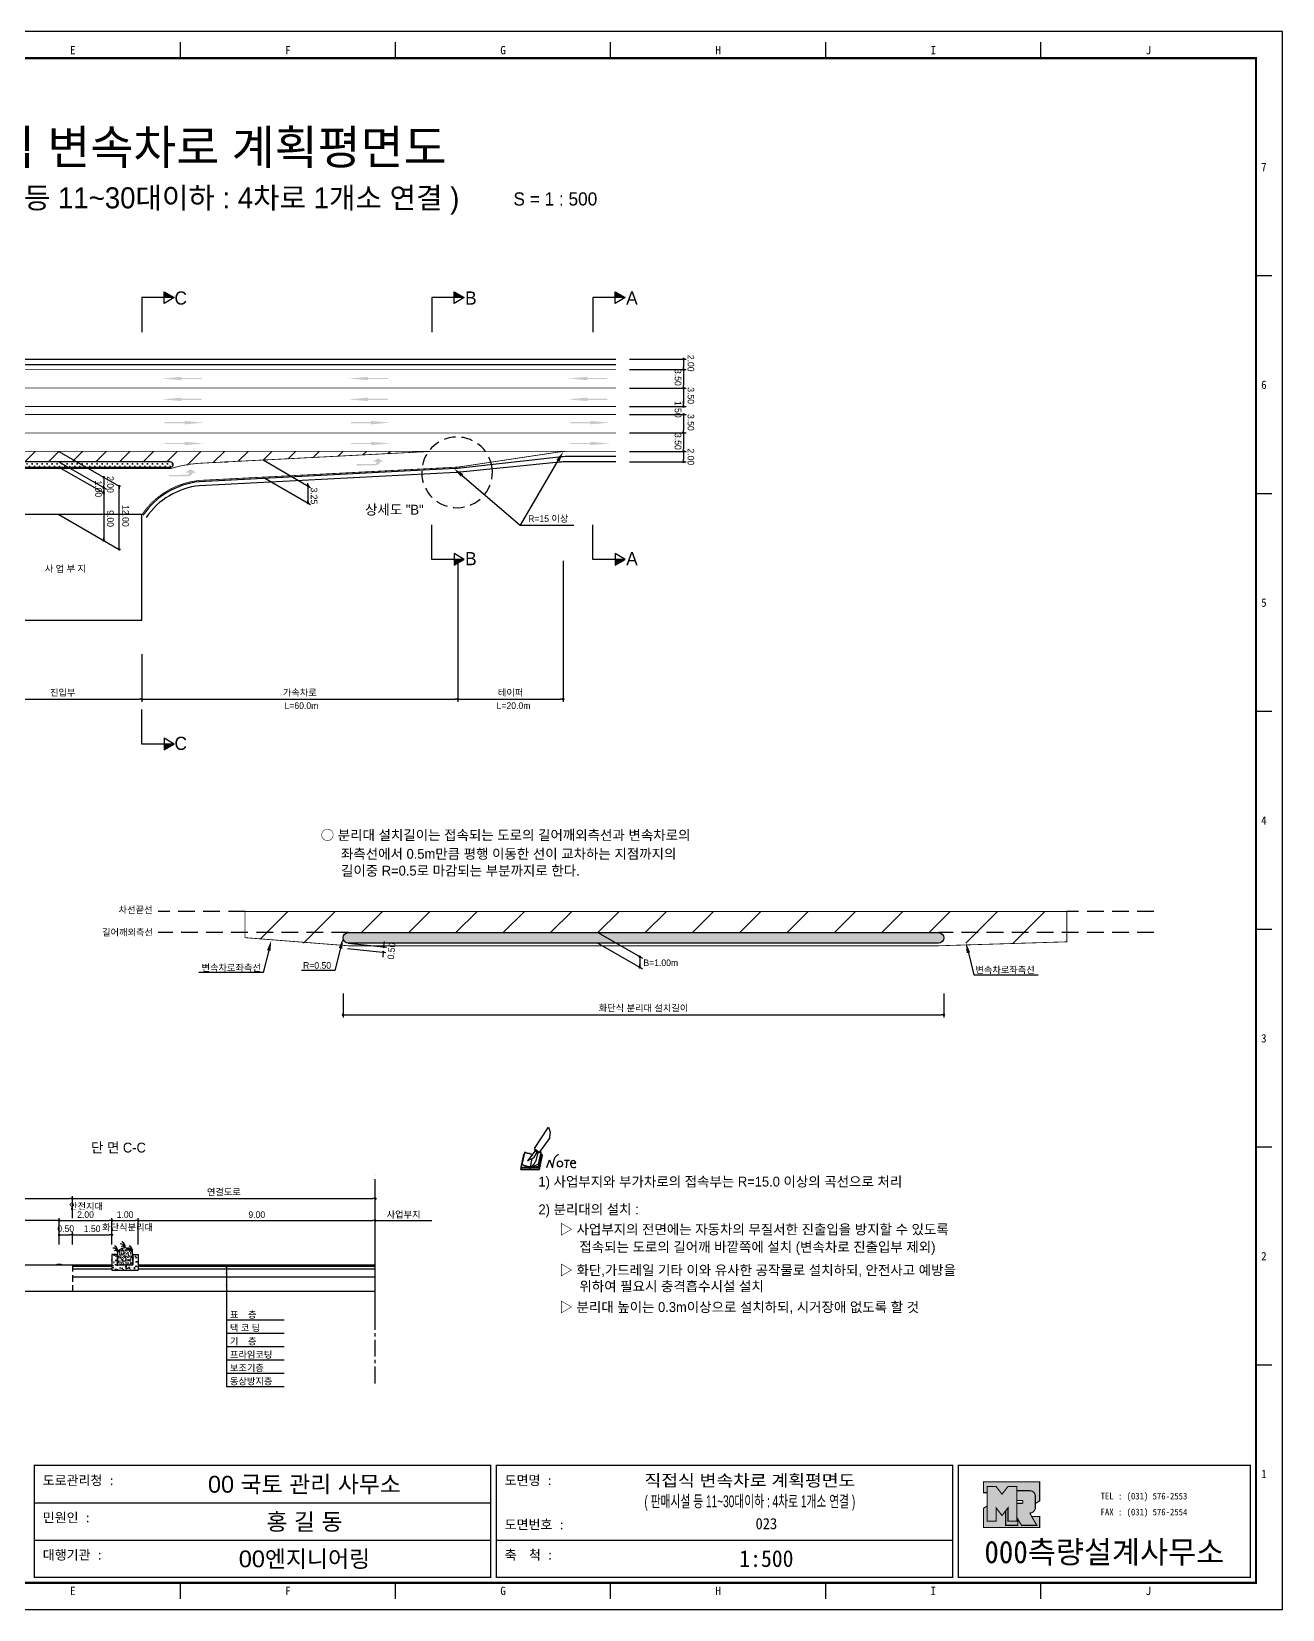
# Model space of a CAD drawing. Header units: millimetres. Extents: x 626 to 1050, y 4 to 303.
# Drawn here: x 812.2 to 1049.6, y 3.5 to 302.9 of the extents above; entities that cross this region are included whole.
import ezdxf
from ezdxf.enums import TextEntityAlignment as Align

# ---------------------------------------------------------------- set-up
doc = ezdxf.new("R2010")
doc.units = ezdxf.units.MM
doc.linetypes.add('CENTER', pattern=[50.8, 31.75, -6.35, 6.35, -6.35])
doc.linetypes.add('HIDDEN', pattern=[9.525, 6.35, -3.175])
for name, color, linetype in [('CC-GSTR-0004', 4, 'Continuous'), ('CM-LANE-0030', 30, 'Continuous'), ('CZ-DIMT-0002', 7, 'Continuous'), ('CZ-EXST-0002', 1, 'Continuous'), ('CZ-LIN1-0007', 7, 'Continuous'), ('CZ-LIN2-0003', 3, 'Continuous'), ('CZ-LINE-0001', 7, 'Continuous'), ('CZ-TEXT-BOX0', 7, 'Continuous'), ('TITLE', 7, 'Continuous')]:
    doc.layers.add(name, color=color, linetype=linetype)
doc.styles.add('견고딕', font='arial.ttf')
doc.styles.add('돋움', font='')
doc.styles.add('돋음체', font='')
doc.styles.get('돋움').set_extended_font_data('Dotum')
doc.styles.get('돋음체').set_extended_font_data('DotumChe')

# ---------------------------------------------------------------- blocks, each defined once
blk = doc.blocks.new('note')
for p, q in [((0.85, 3.5), (3.53, 7.57)), ((3.53, 7.57), (3.8, 6.64)), ((3.8, 6.64), (3.69, 5.72)), ((1, 3.1), (0.75, 2.77)), ((0.85, 3.5), (1.8, 2.79)), ((1, 3.4), (0.85, 3.21)), ((0.85, 3.21), (1.52, 2.71)), ((1.8, 2.79), (3.74, 5.46)), ((3.69, 5.72), (3.74, 5.46)), ((-1.24, 2.36), (-1.77, 0)), ((-1.77, 0), (1.77, 0)), ((-1.77, 0), (-1.77, -0.3)), ((-1.53, 0.52), (-1.55, 0.54)), ((-1.01, 2.9), (-1.53, 0.52)), ((-1.48, 0.48), (-1.53, 0.52)), ((-1.43, 0.44), (-1.48, 0.48)), ((-1.38, 0.41), (-1.43, 0.44)), ((-1.33, 0.4), (-1.38, 0.41)), ((-1.27, 0.37), (-1.33, 0.4)), ((-1.22, 0.35), (-1.27, 0.37)), ((-1.13, 2.36), (-1.24, 2.36)), ((-1.17, 0.33), (-1.22, 0.35)), ((-1.12, 0.32), (-1.17, 0.33)), ((-1.02, 0.25), (-1.12, 0.32)), ((-0.97, 0.22), (-1.02, 0.25)), ((-1, 2.9), (-1.01, 2.9)), ((-0.98, 2.85), (-1, 2.9)), ((-0.95, 2.8), (-0.98, 2.85)), ((-0.93, 0.21), (-0.97, 0.22)), ((-0.9, 2.75), (-0.95, 2.8)), ((-0.88, 0.19), (-0.93, 0.21)), ((-0.85, 2.72), (-0.9, 2.75)), ((-0.8, 0.18), (-0.88, 0.19)), ((-0.79, 2.69), (-0.85, 2.72)), ((-0.75, 0.17), (-0.8, 0.18)), ((-0.74, 2.68), (-0.79, 2.69)), ((-0.7, 0.16), (-0.75, 0.17)), ((-0.69, 2.65), (-0.74, 2.68)), ((-0.64, 0.15), (-0.7, 0.16)), ((-0.64, 2.65), (-0.69, 2.65)), ((-0.59, 2.63), (-0.64, 2.65)), ((-0.58, 0.14), (-0.64, 0.15)), ((-0.54, 2.62), (-0.59, 2.63)), ((-0.53, 0.13), (-0.58, 0.14)), ((-0.48, 2.61), (-0.54, 2.62)), ((-0.48, 0.12), (-0.53, 0.13)), ((-0.43, 2.61), (-0.48, 2.61)), ((-0.43, 0.11), (-0.48, 0.12)), ((0.75, 2.77), (-0.46, 1.16)), ((0.37, 2.24), (-0.46, 1.16)), ((-0.46, 1.16), (-0.08, 1.47)), ((-0.38, 2.59), (-0.43, 2.61)), ((-0.38, 0.08), (-0.43, 0.11)), ((-0.33, 2.59), (-0.38, 2.59)), ((-0.29, 0.06), (-0.38, 0.08)), ((-0.27, 2.58), (-0.33, 2.59)), ((-0.23, 0.05), (-0.29, 0.06)), ((-0.22, 2.57), (-0.27, 2.58)), ((-0.16, 0.04), (-0.23, 0.05)), ((-0.17, 2.56), (-0.22, 2.57)), ((-0.12, 2.55), (-0.17, 2.56)), ((-0.11, 0.03), (-0.16, 0.04)), ((-0.07, 2.53), (-0.12, 2.55)), ((-0.04, 0.02), (-0.11, 0.03)), ((-0.08, 1.47), (0.72, 1.75)), ((-0.01, 2.51), (-0.07, 2.53)), ((-0.05, -0.3), (-0.05, 0)), ((0, 0), (-0.04, 0.02)), ((0.04, 2.5), (-0.01, 2.51)), ((0.37, 1.63), (0, 0)), ((0, 0), (1.6, 0.53)), ((0, 0), (1.65, 0.18)), ((0, 0.01), (0.06, 0.04)), ((0, -0.3), (0, 0)), ((0.09, 2.48), (0.04, 2.5)), ((0.05, -0.3), (0.05, 0)), ((0.06, 0.04), (0.11, 0.07)), ((0.14, 2.48), (0.09, 2.48)), ((0.11, 0.07), (0.16, 0.09)), ((0.2, 2.47), (0.14, 2.48)), ((0.16, 0.09), (0.21, 0.12)), ((0.26, 2.43), (0.18, 2.46)), ((0.21, 0.12), (0.27, 0.14)), ((0.34, 2.4), (0.26, 2.43)), ((0.27, 0.14), (0.36, 0.19)), ((0.45, 2.37), (0.34, 2.4)), ((0.36, 0.19), (0.41, 0.22)), ((0.41, 0.22), (0.46, 0.27)), ((0.46, 0.27), (0.51, 0.3)), ((0.51, 0.3), (0.56, 0.34)), ((0.56, 0.34), (0.6, 0.4)), ((0.6, 0.4), (0.64, 0.45)), ((0.64, 0.45), (0.67, 0.51)), ((0.67, 0.51), (0.74, 0.58)), ((0.72, 1.75), (1.16, 2.53)), ((0.74, 0.58), (0.79, 0.63)), ((0.79, 0.63), (0.83, 0.68)), ((0.83, 0.68), (0.86, 0.73)), ((0.86, 0.73), (0.89, 0.79)), ((0.89, 0.84), (0.92, 0.89)), ((0.89, 0.79), (0.89, 0.84)), ((0.92, 0.89), (0.96, 0.95)), ((0.96, 0.95), (1.01, 0.97)), ((1.47, 2.74), (1.01, 0.97)), ((1.16, 2.53), (1.37, 2.82)), ((2.13, 2.84), (1.44, 2.63)), ((1.52, 2.71), (1.66, 2.9)), ((1.6, 0.53), (2.13, 2.84)), ((1.65, 0.18), (2.19, 2.48)), ((1.77, 0), (2.3, 2.36)), ((1.77, -0.3), (2.3, 2.07)), ((1.77, -0.38), (2.3, 1.99)), ((1.77, -0.44), (2.3, 1.93)), ((1.77, 0), (1.77, -0.3)), ((2.19, 2.48), (2.04, 2.47)), ((2.3, 2.36), (2.16, 2.36)), ((2.3, 2.36), (2.3, 2.07)), ((3.21, -0.08), (3.68, 1.4)), ((3.68, 1.4), (4.26, -0.14)), ((4.26, -0.14), (4.56, 1.44)), ((6.55, 1.34), (7.46, 1.34)), ((7.01, 1.34), (6.87, -0.11)), ((7.71, 0.77), (7.71, 0.55)), ((7.71, 0.77), (8.67, 0.77)), ((-1.77, -0.3), (1.77, -0.3)), ((-1.77, -0.43), (-1.77, -0.3)), ((-1.77, -0.37), (1.77, -0.37)), ((-1.77, -0.43), (1.77, -0.43))]:
    blk.add_line(p, q)
for centre, major_axis, start_param, end_param in [((0.4, 2.31), (0.0702, 0.0702), 3.283946, 6.425539), ((5.68, 1.23), (-0.806, 0.806), -0.591174, 0.597824), ((5.66, 0.58), (-0.378, 0.378), 3.926991, 10.210176), ((8.3, 0.49), (0.422, 0.422), 2.265602, 4.634911), ((8.19, 0.77), (-0.342, 0.342), 3.926991, 7.068583)]:
    blk.add_ellipse(centre, major_axis=major_axis, ratio=1, start_param=start_param, end_param=end_param)
blk = doc.blocks.new('_Dot')
at = {"color": 0, "linetype": 'ByBlock', "lineweight": -2}
blk.add_line((-0.5, 0), (-1, 0), dxfattribs=at)
at = {"color": 0, "linetype": 'ByBlock', "const_width": 0.5}
blk.add_lwpolyline([(-0.25, 0, 1), (0.25, 0, 1)], format="xyb", close=True, dxfattribs=at)

msp = doc.modelspace()

# ---------------------------------------------------------------- hatches: boundary and pattern name
at = {"layer": 'CM-LANE-0030'}
h = msp.add_hatch(dxfattribs=at)
h.set_pattern_fill('ANSI31', color=256, style=0)
h.set_pattern_definition([(45, (627.8422, 33.719), (-2.245064, 2.245064), [])])
h.paths.add_polyline_path([(838.54, 221.25, -0.830663), (838.72, 220.29, 0.001236), (838.63, 220.25), (840.15, 220.25, -0.050333), (843.75, 220.97), (888.15, 223.25), (775.96, 223.25), (793.53, 221.64, -0.062108), (797.83, 220.25), (798.95, 220.25, 0.001633), (798.84, 220.31, -0.783474), (799.07, 221.25)])
at = {"layer": 'CZ-EXST-0002'}
h = msp.add_hatch(dxfattribs=at)
h.set_pattern_fill('AR-SAND', color=256, scale=0.01, style=0)
h.set_pattern_definition([(37.5, (-280.7004, 3551.72677), (-0.016000313, 0.489413237), [0, -0.38608, 0, -0.4318, 0, -0.41275]), (7.5, (-280.7004, 3551.7268), (0.44952328, 0.7168251), [0, -0.20828, 0, -0.34798, 0, -0.13335]), (327.5, (-281.0128, 3551.72677), (0.79099237, 0.001437185), [0, -0.127, 0, -0.4572, 0, -0.5969]), (317.5, (-281.0128, 3551.7268), (0.76355645, 0.22292932), [0, -0.0635, 0, -0.29972, 0, -0.3429])])
edge = h.paths.add_edge_path()
edge.add_ellipse((829.92, 70.88), major_axis=(-1.5, 0), ratio=0.829212, start_angle=180, end_angle=360)
edge.add_line((828.42, 70.88), (828.42, 68.88))
edge.add_line((828.42, 68.88), (831.42, 68.88))
edge.add_line((831.42, 68.88), (831.42, 70.88))
h = msp.add_hatch(dxfattribs=at)
h.set_pattern_fill('AR-CONC', color=256, scale=0.01, style=0)
h.set_pattern_definition([(50, (-280.7004, 3551.7268), (1.8218467, -0.15939086), [0.1905, -2.0955]), (355, (-280.7004, 3551.7268), (-0.3524283, 1.9105664), [0.1524, -1.6764]), (100.451, (-280.5486, 3551.7135), (1.469425, 1.7511669), [0.1619, -1.7809]), (46.1842, (-280.7004, 3552.2348), (2.7107904, -0.4204233), [0.28575, -3.14325]), (96.6356, (-280.4745, 3552.1997), (2.3740423, 2.4742556), [0.24285, -2.67135]), (351.184, (-280.7004, 3552.2348), (2.374046, 2.4742512), [0.2286, -2.5146]), (21, (-280.4464, 3552.1078), (1.5161488, -1.0226552), [0.1905, -2.0955]), (326, (-280.4464, 3552.1078), (0.6180203, 1.8418797), [0.1524, -1.6764]), (71.4514, (-280.32, 3552.0226), (2.1341649, 0.8192286), [0.1619, -1.7809]), (37.5, (-280.7004, 3551.7268), (0.03088603, 0.84555039), [0, -1.65608, 0, -1.7018, 0, -1.68275]), (7.5, (-280.7004, 3551.7268), (0.66819663, 1.00180575), [0, -0.97028, 0, -1.61798, 0, -0.64135]), (327.5, (-281.2668, 3551.7268), (1.35590595, -0.05728744), [0, -0.635, 0, -1.9812, 0, -2.6289]), (317.5, (-281.5208, 3551.7268), (1.4812918, 0.2542649), [0, -0.8255, 0, -1.31572, 0, -1.8669])])
h.paths.add_polyline_path([(832.42, 67.88), (832.42, 70.88), (831.42, 70.88), (831.42, 68.88), (828.42, 68.88), (828.42, 70.88), (827.42, 70.88), (827.42, 67.88)])
at = {"layer": 'CZ-LIN1-0007'}
for points in [[(840.63, 237.39), (840.63, 237.18), (844.45, 237.18), (844.45, 236.97), (840.63, 236.97), (840.63, 236.75), (836.98, 237.07)], [(876, 237.39), (876, 237.18), (879.82, 237.18), (879.82, 236.97), (876, 236.97), (876, 236.75), (872.35, 237.07)], [(917.63, 237.39), (917.63, 237.18), (921.46, 237.18), (921.46, 236.97), (917.63, 236.97), (917.63, 236.75), (913.98, 237.07)], [(840.63, 233.44), (840.63, 233.22), (844.45, 233.22), (844.45, 233.01), (840.63, 233.01), (840.63, 232.79), (836.98, 233.11)], [(876, 233.44), (876, 233.22), (879.82, 233.22), (879.82, 233.01), (876, 233.01), (876, 232.79), (872.35, 233.11)], [(917.63, 233.44), (917.63, 233.22), (921.46, 233.22), (921.46, 233.01), (917.63, 233.01), (917.63, 232.79), (913.98, 233.11)], [(841.24, 229.02), (841.24, 228.8), (837.41, 228.8), (837.41, 228.59), (841.24, 228.59), (841.24, 228.37), (844.89, 228.7)], [(876.61, 229.02), (876.61, 228.8), (872.78, 228.8), (872.78, 228.59), (876.61, 228.59), (876.61, 228.37), (880.26, 228.7)], [(918.24, 229.02), (918.24, 228.8), (914.42, 228.8), (914.42, 228.59), (918.24, 228.59), (918.24, 228.37), (921.89, 228.7)], [(841.24, 225.06), (841.24, 224.84), (837.41, 224.84), (837.41, 224.63), (841.24, 224.63), (841.24, 224.42), (844.89, 224.74)], [(876.61, 225.06), (876.61, 224.84), (872.78, 224.84), (872.78, 224.63), (876.61, 224.63), (876.61, 224.42), (880.26, 224.74)], [(918.24, 225.06), (918.24, 224.84), (914.42, 224.84), (914.42, 224.63), (918.24, 224.63), (918.24, 224.42), (921.89, 224.74)], [(877.4, 220.58, 0.267976), (878.43, 221.27), (879.06, 221.27), (877.89, 221.92), (876.94, 221.28), (877.64, 221.27, -0.504994), (877.33, 220.85), (873.87, 220.83), (873.87, 220.56)], [(841.81, 218.53, 0.267976), (842.84, 219.21), (843.47, 219.21), (842.3, 219.87), (841.36, 219.22), (842.05, 219.22, -0.504994), (841.74, 218.8), (838.28, 218.78), (838.28, 218.51)], [(817.79, 68.88), (817.79, 69.01), (817.04, 69.01), (817.04, 68.88)]]:
    msp.add_hatch(color=256, dxfattribs=at).paths.add_polyline_path(points)
at = {"layer": 'CZ-LIN2-0003'}
h = msp.add_hatch(dxfattribs=at)
h.set_pattern_fill('CROSS', color=256, scale=0.075, style=0)
h.set_pattern_definition([(0, (627.84217, 33.719), (0.47625, 0.47625), [0.238125, -0.714375]), (90, (627.96124, 33.59994), (-0.47625, 0.47625), [0.238125, -0.714375])])
h.paths.add_polyline_path([(838.63, 220.25, -0.001236), (838.72, 220.29, 0.830663), (838.54, 221.25), (799.07, 221.25, 0.783474), (798.84, 220.31, -0.001633), (798.95, 220.25)])
h = msp.add_hatch(dxfattribs=at)
h.set_pattern_fill('CROSS', color=256, scale=0.15, style=0)
h.set_pattern_definition([(0, (559.6542, 616.0732), (0.9525, 0.9525), [0.47625, -1.42875]), (90, (559.8923, 615.8351), (-0.9525, 0.9525), [0.47625, -1.42875])])
h.paths.add_polyline_path([(984.32, 131.94), (872.3, 131.94, 1), (872.3, 129.94), (984.32, 129.94, 1)])
at = {"layer": 'CZ-LINE-0001'}
for points in [[(837.33, 253.52), (837.33, 252.42), (839.24, 252.42)], [(892.39, 253.52), (892.39, 252.42), (894.3, 252.42)], [(922.96, 253.52), (922.96, 252.42), (924.86, 252.42)], [(894.3, 202.75), (892.39, 202.75), (892.39, 201.66)], [(924.86, 202.75), (922.96, 202.75), (922.96, 201.66)], [(839.24, 167.72), (837.33, 167.72), (837.33, 166.62)]]:
    msp.add_hatch(color=256, dxfattribs=at).paths.add_polyline_path(points)
at = {"layer": 'TITLE', "ltscale": 150}
h = msp.add_hatch(color=8, dxfattribs=at)
edge = h.paths.add_edge_path()
edge.add_line((1003.5, 27.75), (992.83, 27.75))
edge.add_line((992.83, 27.75), (992.83, 25.67))
edge.add_line((992.83, 25.67), (993.54, 25.67))
edge.add_line((993.54, 25.67), (993.54, 26.85))
edge.add_line((993.54, 26.85), (995.23, 26.85))
edge.add_line((995.23, 26.85), (996.36, 25.39))
edge.add_line((996.36, 25.39), (997.49, 26.85))
edge.add_line((997.49, 26.85), (999.18, 26.85))
edge.add_line((999.18, 26.85), (999.18, 26.05))
edge.add_line((999.18, 26.05), (1001.62, 26.05))
edge.add_arc((1001.62, 24.98), 1.07, 0, 90, ccw=False)
edge.add_line((1002.69, 24.98), (1002.69, 23.61))
edge.add_line((1002.69, 23.61), (1003.5, 24.12))
edge.add_line((1003.5, 24.12), (1003.5, 27.75))
h.paths.add_polyline_path([(997.04, 22.23), (996.36, 21.35), (995.23, 22.8), (995.23, 20.29), (993.54, 20.29), (993.54, 23.14), (992.83, 22.7), (992.83, 19.06), (1003.5, 19.06), (1003.5, 21.14), (1002, 21.14), (1002.96, 19.49), (1000.05, 19.49), (999.35, 20.7), (999.35, 19.49), (997.04, 19.49)])
msp.add_hatch(color=5, dxfattribs=at).paths.add_polyline_path([(999.18, 26.85), (997.49, 26.85), (996.36, 25.39), (995.23, 26.85), (993.54, 26.85), (993.54, 20.29), (995.23, 20.29), (995.23, 22.8), (996.36, 21.35), (997.49, 22.8), (997.49, 20.29), (999.18, 20.29)])
h = msp.add_hatch(color=161, dxfattribs=at)
edge = h.paths.add_edge_path()
edge.add_arc((1001.62, 24.98), 1.07, 360, 450)
edge.add_line((1001.62, 26.05), (999.18, 26.05))
edge.add_line((999.18, 26.05), (999.18, 24.2))
edge.add_line((999.18, 24.2), (1000.18, 24.2))
edge.add_arc((1000.18, 24.08), 0.113, 0, 90, ccw=False)
edge.add_line((1000.29, 24.08), (1000.29, 23.77))
edge.add_arc((1000.18, 23.77), 0.113, 270, 360, ccw=False)
edge.add_line((1000.18, 23.66), (999.18, 23.66))
edge.add_line((999.18, 23.66), (999.18, 20.29))
edge.add_line((999.18, 20.29), (997.49, 20.29))
edge.add_line((997.49, 20.29), (997.49, 22.8))
edge.add_line((997.49, 22.8), (997.04, 22.23))
edge.add_line((997.04, 22.23), (997.04, 19.49))
edge.add_line((997.04, 19.49), (999.35, 19.49))
edge.add_line((999.35, 19.49), (999.35, 20.7))
edge.add_line((999.35, 20.7), (1000.05, 19.49))
edge.add_line((1000.05, 19.49), (1002.96, 19.49))
edge.add_line((1002.96, 19.49), (1001.62, 21.81))
edge.add_arc((1001.62, 22.88), 1.07, 270, 360)
edge.add_line((1002.69, 22.88), (1002.69, 24.98))

# ---------------------------------------------------------------- linework, layer by layer
at = {"color": 0, "linetype": 'ByBlock', "lineweight": -2}
for p, q in [((935.92, 240.5), (935.92, 240.25)), ((935.92, 239), (935.92, 239.25)), ((935.92, 238.5), (935.92, 238.25)), ((935.92, 235.5), (935.92, 235.75)), ((935.92, 235), (935.92, 234.75)), ((935.92, 232), (935.92, 232.25)), ((935.92, 232), (935.92, 232.25)), ((935.92, 230), (935.92, 229.75)), ((935.92, 230), (935.92, 229.75)), ((935.92, 227), (935.92, 227.25)), ((935.92, 226.5), (935.92, 226.25)), ((935.92, 223.5), (935.92, 223.75)), ((935.92, 223), (935.92, 222.75)), ((935.92, 221.5), (935.92, 221.75)), ((825.87, 218.1), (825.87, 217.85)), ((825.87, 216.6), (825.87, 216.85)), ((825.87, 216.1), (825.87, 215.85)), ((825.87, 215.6), (825.87, 215.85)), ((828.83, 216.39), (828.83, 216.14)), ((864.64, 216.95), (864.64, 217.2)), ((864.64, 216.45), (864.64, 216.2)), ((864.63, 213.7), (864.63, 213.95)), ((825.87, 206.6), (825.87, 206.85)), ((828.83, 204.89), (828.83, 205.14)), ((879.06, 129.48), (879.08, 129.73)), ((878.9, 127.99), (878.87, 127.74)), ((927.61, 127.11), (927.61, 126.86)), ((927.61, 125.61), (927.61, 125.86)), ((877.67, 77.29), (877.92, 77.29))]:
    msp.add_line(p, q, dxfattribs=at)
at = {"color": 0, "linetype": 'ByBlock', "const_width": 0.25}
for points in [[(935.92, 240.63, 1), (935.92, 240.88, 1)], [(935.92, 238.88, 1), (935.92, 238.63, 1)], [(935.92, 238.63, 1), (935.92, 238.88, 1)], [(935.92, 235.38, 1), (935.92, 235.13, 1)], [(935.92, 235.13, 1), (935.92, 235.38, 1)], [(935.92, 231.88, 1), (935.92, 231.63, 1)], [(935.92, 231.88, 1), (935.92, 231.63, 1)], [(935.92, 230.13, 1), (935.92, 230.38, 1)], [(935.92, 230.13, 1), (935.92, 230.38, 1)], [(935.92, 226.88, 1), (935.92, 226.63, 1)], [(935.92, 226.63, 1), (935.92, 226.88, 1)], [(935.92, 223.13, 1), (935.92, 223.38, 1)], [(935.92, 223.38, 1), (935.92, 223.13, 1)], [(825.87, 218.22, 1), (825.87, 218.47, 1)], [(935.92, 221.38, 1), (935.92, 221.13, 1)], [(825.87, 216.47, 1), (825.87, 216.22, 1)], [(825.87, 216.22, 1), (825.87, 216.47, 1)], [(825.87, 215.47, 1), (825.87, 215.22, 1)], [(828.83, 216.52, 1), (828.83, 216.77, 1)], [(864.64, 216.58, 1), (864.64, 216.83, 1)], [(864.64, 216.83, 1), (864.64, 216.58, 1)], [(864.63, 213.57, 1), (864.63, 213.32, 1)], [(825.87, 206.47, 1), (825.87, 206.22, 1)], [(828.83, 204.77, 1), (828.83, 204.52, 1)], [(879.04, 129.36, 1), (879.02, 129.11, 1)], [(878.91, 128.12, 1), (878.94, 128.36, 1)], [(927.61, 127.23, 1), (927.61, 127.48, 1)], [(927.61, 125.48, 1), (927.61, 125.23, 1)], [(877.54, 77.29, 1), (877.29, 77.29, 1)]]:
    msp.add_lwpolyline(points, format="xyb", close=True, dxfattribs=at)
at = {"layer": 'CC-GSTR-0004'}
for points in [[(753.09, 240.75), (923.09, 240.75)], [(753.09, 239.75), (923.09, 239.75)]]:
    msp.add_lwpolyline(points, dxfattribs=at)
for points in [[(923.09, 222.25), (913.93, 222.25, 0.028028), (912.26, 222.16), (893.56, 220.06), (893.56, 220.06, -0.015157), (892.65, 219.98), (892.65, 219.98), (844.01, 217.48, 0.221504), (833.3, 211.11)], [(923.09, 221.25), (913.84, 221.25, 0.02497), (912.35, 221.18), (893.5, 219.29, -0.0121), (892.78, 219.24), (844.07, 216.73, 0.221166), (833.92, 210.69)]]:
    msp.add_lwpolyline(points, format="xyb", dxfattribs=at)
at = {"layer": 'CM-LANE-0030'}
for p, q in [((855.55, 130.69), (860.81, 135.94)), ((863.79, 129.94), (869.79, 135.94)), ((874.77, 131.94), (878.77, 135.94)), ((883.75, 131.94), (887.75, 135.94)), ((892.73, 131.94), (896.73, 135.94)), ((901.71, 131.94), (905.71, 135.94)), ((910.69, 131.94), (914.69, 135.94)), ((919.67, 131.94), (923.67, 135.94)), ((928.65, 131.94), (932.65, 135.94)), ((937.63, 131.94), (941.63, 135.94)), ((946.61, 131.94), (950.61, 135.94)), ((955.59, 131.94), (959.59, 135.94)), ((964.57, 131.94), (968.57, 135.94)), ((973.55, 131.94), (977.55, 135.94)), ((982.53, 131.94), (986.53, 135.94)), ((989.51, 129.94), (995.51, 135.94)), ((998.49, 129.94), (1004.49, 135.94))]:
    msp.add_line(p, q, dxfattribs=at)
at = {"layer": 'CM-LANE-0030', "const_width": 0.15}
for points in [[(753.09, 231.75), (923.09, 231.75)], [(753.09, 230.25), (923.09, 230.25)]]:
    msp.add_lwpolyline(points, dxfattribs=at)
msp.add_lwpolyline([(888.15, 223.25), (775.96, 223.25), (793.53, 221.64, -0.076684), (798.95, 220), (838.63, 220, -0.059037), (843.75, 220.97)], format="xyb", close=True, dxfattribs=at)
at = {"layer": 'CM-LANE-0030'}
msp.add_lwpolyline([(848.8, 221.25), (849.32, 221.25)], dxfattribs=at)
at = {"layer": 'CM-LANE-0030', "const_width": 0.15}
msp.add_lwpolyline([(852.7, 130.98), (872.3, 129.44), (984.32, 129.44), (1008.66, 130.19), (1008.66, 135.94), (852.7, 135.94)], close=True, dxfattribs=at)
at = {"layer": 'CZ-EXST-0002'}
for p, q in [((778.67, 68.88), (819.92, 68.88)), ((778.67, 63.88), (819.92, 63.88))]:
    msp.add_line(p, q, dxfattribs=at)
at = {"layer": 'CZ-LIN1-0007'}
for p, q in [((817.04, 68.88), (817.04, 69.01)), ((817.04, 69.01), (817.79, 69.01)), ((817.79, 68.88), (817.04, 68.88)), ((817.79, 69.01), (817.79, 68.88))]:
    msp.add_line(p, q, dxfattribs=at)
at = {"layer": 'CZ-LIN1-0007', "const_width": 0.15}
msp.add_lwpolyline([(753.09, 238.75), (923.09, 238.75)], dxfattribs=at)
at = {"layer": 'CZ-LIN1-0007', "linetype": 'HIDDEN', "const_width": 0.15}
for points in [[(753.09, 235.25), (923.09, 235.25)], [(753.09, 226.75), (923.09, 226.75)], [(888.15, 223.25), (914.21, 223.25)]]:
    msp.add_lwpolyline(points, dxfattribs=at)
at = {"layer": 'CZ-LIN1-0007', "const_width": 0.15}
msp.add_lwpolyline([(923.09, 223.25), (914.21, 223.25, 0.03724), (911.99, 223.09), (893.82, 220.36), (893.82, 220.36, -0.024362), (892.36, 220.22), (892.36, 220.22), (843.99, 217.73), (843.99, 217.73, 0.22161), (833.09, 211.25)], format="xyb", dxfattribs=at)
at = {"layer": 'CZ-LIN2-0003'}
for p, q in [((819.92, 68.88), (827.42, 68.88)), ((828.42, 70.88), (827.42, 70.88)), ((827.42, 70.88), (827.42, 67.88)), ((828.42, 70.88), (828.42, 68.88)), ((828.42, 68.88), (831.42, 68.88)), ((831.42, 70.88), (831.42, 68.88)), ((831.42, 70.88), (832.42, 70.88)), ((832.42, 70.88), (832.42, 67.88)), ((832.42, 68.88), (877.42, 68.88)), ((819.92, 68.63), (827.42, 68.63)), ((819.92, 68.13), (827.42, 68.13)), ((819.92, 66.63), (877.42, 66.63)), ((827.42, 67.88), (832.42, 67.88)), ((832.42, 68.63), (877.42, 68.63)), ((832.42, 68.13), (877.42, 68.13)), ((819.92, 63.88), (877.42, 63.88))]:
    msp.add_line(p, q, dxfattribs=at)
for points in [[(838.72, 220.29, 0.830663), (838.54, 221.25), (799.07, 221.25, 0.783474), (798.84, 220.31, -0.001633), (798.95, 220.25), (838.63, 220.25)], [(838.72, 220.29, 0.001236), (838.63, 220.25)]]:
    msp.add_lwpolyline(points, format="xyb", dxfattribs=at)
msp.add_lwpolyline([(833.09, 211.25), (803.09, 211.25), (803.09, 191.25), (833.09, 191.25)], close=True, dxfattribs=at)
msp.add_lwpolyline([(984.32, 129.94), (872.3, 129.94, -1), (872.3, 131.94), (984.32, 131.94, -1)], format="xyb", close=True, dxfattribs=at)
for centre, radius, start, end in [((827.65, 71.22), 0.88, 7.8639, 92.7752), ((827.55, 71.56), 1, 347.1802, 67.3267), ((829.05, 72), 0.88, 7.8639, 92.7752), ((829.5, 71.98), 0.44, 19.771, 124.0366), ((828.94, 72.35), 1, 347.1802, 67.3267), ((830.44, 71.22), 0.88, 7.8639, 92.7752), ((830.33, 71.56), 1, 347.1802, 67.3267), ((828.11, 71.19), 0.44, 19.771, 124.0366), ((830.9, 71.19), 0.44, 19.771, 124.0366)]:
    msp.add_arc(centre, radius, start, end, dxfattribs=at)
msp.add_ellipse((829.92, 70.88), major_axis=(-1.5, 0), ratio=0.829212, start_param=3.141593, end_param=6.283185, dxfattribs=at)
at = {"layer": 'CZ-LINE-0001'}
for p, q in [((839.24, 252.42), (833.09, 252.42)), ((833.09, 252.42), (833.09, 245.88)), ((837.33, 251.32), (837.33, 253.52)), ((837.33, 253.52), (839.24, 252.42)), ((839.24, 252.42), (837.33, 251.32)), ((894.3, 252.42), (888.15, 252.42)), ((888.15, 252.42), (888.15, 245.88)), ((892.39, 251.32), (892.39, 253.52)), ((892.39, 253.52), (894.3, 252.42)), ((894.3, 252.42), (892.39, 251.32)), ((924.86, 252.42), (918.72, 252.42)), ((918.72, 252.42), (918.72, 245.88)), ((922.96, 251.32), (922.96, 253.52)), ((922.96, 253.52), (924.86, 252.42)), ((924.86, 252.42), (922.96, 251.32)), ((925.69, 240.75), (936.42, 240.75)), ((935.92, 240.25), (935.92, 239.25)), ((925.69, 238.75), (936.42, 238.75)), ((925.69, 238.75), (936.42, 238.75)), ((935.92, 238.25), (935.92, 235.75)), ((925.69, 235.25), (936.42, 235.25)), ((925.69, 235.25), (936.42, 235.25)), ((935.92, 234.75), (935.92, 232.25)), ((925.69, 231.75), (936.42, 231.75)), ((925.69, 231.75), (936.42, 231.75)), ((935.92, 232.25), (935.92, 232.75)), ((925.69, 230.25), (936.42, 230.25)), ((925.69, 230.25), (936.42, 230.25)), ((935.92, 229.75), (935.92, 227.25)), ((935.92, 229.75), (935.92, 229.25)), ((925.69, 226.75), (936.42, 226.75)), ((925.69, 226.75), (936.42, 226.75)), ((935.92, 226.25), (935.92, 223.75)), ((817.38, 223.25), (828.83, 216.64)), ((856.14, 221.61), (865.14, 216.41)), ((925.69, 223.25), (936.42, 223.25)), ((925.69, 223.25), (936.42, 223.25)), ((935.92, 222.75), (935.92, 221.75)), ((817.38, 221.25), (826.37, 216.06)), ((817.38, 221.25), (826.37, 216.06)), ((817.38, 220.25), (825.87, 215.35)), ((925.69, 221.25), (936.42, 221.25)), ((825.87, 217.85), (825.87, 216.85)), ((825.87, 215.85), (825.87, 206.35)), ((828.83, 204.64), (828.83, 216.64)), ((856.13, 218.35), (865.13, 213.16)), ((864.64, 216.2), (864.64, 213.2)), ((817.38, 211.25), (828.83, 204.64)), ((888.15, 202.75), (888.15, 209.29)), ((904.9, 209.23), (915.1, 209.23)), ((918.72, 202.75), (918.72, 209.29)), ((894.3, 202.75), (892.39, 203.85)), ((892.39, 203.85), (892.39, 201.66)), ((924.86, 202.75), (922.96, 203.85)), ((922.96, 203.85), (922.96, 201.66)), ((894.3, 202.75), (888.15, 202.75)), ((892.39, 201.66), (894.3, 202.75)), ((893.09, 202.5), (893.09, 175.73)), ((893.09, 202.5), (893.09, 175.73)), ((913.09, 202.5), (913.09, 175.73)), ((924.86, 202.75), (918.72, 202.75)), ((922.96, 201.66), (924.86, 202.75)), ((833.09, 184.78), (833.09, 175.73)), ((833.09, 184.78), (833.09, 175.73)), ((803.59, 176.23), (832.59, 176.23)), ((833.09, 167.72), (833.09, 174.26)), ((833.59, 176.23), (892.59, 176.23)), ((893.59, 176.23), (912.59, 176.23)), ((839.24, 167.72), (833.09, 167.72)), ((839.24, 167.72), (837.33, 168.82)), ((837.33, 168.82), (837.33, 166.62)), ((837.33, 166.62), (839.24, 167.72)), ((919.67, 131.94), (928.11, 127.07)), ((872.15, 128.95), (879.42, 128.19)), ((872.25, 129.94), (879.53, 129.18)), ((879.08, 129.73), (879.13, 130.23)), ((919.67, 129.94), (928.11, 125.07)), ((878.87, 127.74), (878.82, 127.25)), ((927.61, 126.86), (927.61, 125.36)), ((871.3, 120.39), (871.3, 115.85)), ((985.32, 120.39), (985.32, 115.85)), ((871.8, 116.35), (984.82, 116.35)), ((779.17, 81.46), (819.42, 81.46)), ((819.92, 77.79), (819.92, 81.96)), ((819.92, 77.79), (819.92, 81.96)), ((820.42, 81.46), (876.92, 81.46)), ((877.42, 77.79), (877.42, 81.96)), ((877.42, 57.46), (877.42, 77.86)), ((816.92, 77.29), (800.42, 77.29)), ((817.42, 72.74), (817.42, 77.79)), ((817.42, 72.74), (817.42, 77.79)), ((817.42, 72.74), (817.42, 75.11)), ((817.92, 77.29), (826.92, 77.29)), ((819.92, 72.74), (819.92, 75.11)), ((819.92, 72.74), (819.92, 75.11)), ((827.42, 72.74), (827.42, 77.79)), ((827.42, 72.74), (827.42, 77.79)), ((827.42, 72.74), (827.42, 75.11)), ((827.92, 77.29), (831.92, 77.29)), ((832.42, 72.74), (832.42, 77.79)), ((832.42, 72.74), (832.42, 77.79)), ((832.92, 77.29), (876.92, 77.29)), ((877.42, 72.74), (877.42, 77.79)), ((877.42, 72.74), (877.42, 77.79)), ((877.92, 77.29), (888.14, 77.29)), ((817.92, 74.61), (819.42, 74.61)), ((820.42, 74.61), (826.92, 74.61)), ((849.18, 68.88), (849.18, 45.8)), ((849.18, 58.46), (860.12, 58.46)), ((849.18, 55.92), (860.12, 55.92)), ((849.18, 53.39), (860.12, 53.39)), ((849.18, 50.86), (860.12, 50.86)), ((849.18, 48.33), (860.12, 48.33)), ((849.18, 45.8), (860.12, 45.8))]:
    msp.add_line(p, q, dxfattribs=at)
at = {"layer": 'CZ-LINE-0001', "linetype": 'HIDDEN', "ltscale": 0.35}
msp.add_line((899.58, 220.04), (899.58, 220.05), dxfattribs=at)
at = {"layer": 'CZ-LINE-0001', "linetype": 'HIDDEN', "ltscale": 0.5}
for p, q in [((852.7, 135.94), (836.18, 135.94)), ((1025.19, 135.94), (1008.66, 135.94)), ((872.3, 131.94), (836.18, 131.94)), ((1025.19, 131.94), (984.32, 131.94))]:
    msp.add_line(p, q, dxfattribs=at)
at = {"layer": 'CZ-LINE-0001', "linetype": 'CENTER', "ltscale": 0.1}
msp.add_line((877.42, 46.41), (877.42, 85.79), dxfattribs=at)
at = {"layer": 'CZ-LINE-0001', "linetype": 'HIDDEN', "ltscale": 0.2}
msp.add_line((819.92, 68.88), (819.92, 63.88), dxfattribs=at)
at = {"layer": 'CZ-LINE-0001'}
for points in [[(893.88, 218.67), (904.9, 209.23)], [(912.08, 221.49), (904.9, 209.23)], [(870.81, 128.96), (869.76, 124.78), (863.42, 124.78)], [(857.18, 128.52), (856.13, 124.34), (843.9, 124.34)]]:
    msp.add_lwpolyline(points, dxfattribs=at)
at = {"layer": 'CZ-LINE-0001', "extrusion": (0, 0, -1)}
msp.add_lwpolyline([(-989.97, 128.11), (-991.02, 123.93), (-1003.25, 123.93)], dxfattribs=at)
at = {"layer": 'CZ-LINE-0001', "linetype": 'HIDDEN', "ltscale": 0.35}
msp.add_arc((892.93, 219.26), 6.7, 6.7667, 6.749, dxfattribs=at)
at = {"layer": 'CZ-LINE-0001', "linetype": 'ByBlock'}
for centre, start, end in [((849.18, 68.82), 0, 180), ((849.18, 68.82), 0, 180), ((849.18, 68.13), 0, 180), ((849.18, 68.13), 0, 180), ((849.18, 68.13), 180, 0), ((849.18, 68.13), 180, 0), ((849.18, 67.33), 0, 180), ((849.18, 67.33), 0, 180), ((849.18, 67.33), 180, 0), ((849.18, 67.33), 180, 0), ((849.18, 68.82), 180, 0), ((849.18, 68.82), 180, 0), ((849.18, 68.62), 0, 180), ((849.18, 68.62), 0, 180), ((849.18, 68.62), 180, 0), ((849.18, 68.62), 180, 0), ((849.18, 68.38), 0, 180), ((849.18, 68.38), 0, 180), ((849.18, 68.38), 180, 0), ((849.18, 68.38), 180, 0), ((849.18, 65.1), 0, 180), ((849.18, 65.1), 0, 180), ((849.18, 65.1), 180, 0), ((849.18, 65.1), 180, 0)]:
    msp.add_arc(centre, 0.0625, start, end, dxfattribs=at)
at = {"layer": 'CZ-LINE-0001'}
for points in [[(911.8, 221.66), (913.1, 223.21), (912.37, 221.32)], [(893.66, 218.42), (892.36, 219.98), (894.1, 218.93)], [(856.86, 128.6), (857.67, 130.46), (857.51, 128.44)], [(870.49, 129.04), (871.3, 130.9), (871.14, 128.88)]]:
    msp.add_solid(points, dxfattribs=at)
at = {"layer": 'CZ-LINE-0001', "extrusion": (0, 0, -1)}
msp.add_solid([(-990.3, 128.19), (-989.49, 130.05), (-989.65, 128.02)], dxfattribs=at)
at = {"layer": 'TITLE', "color": 7, "linetype": 'Continuous'}
for p, q in [((840.42, 297.86), (840.42, 300.88)), ((881.25, 297.86), (881.25, 300.88)), ((922.07, 297.86), (922.07, 300.88)), ((962.9, 297.86), (962.9, 300.88)), ((1003.72, 297.86), (1003.72, 300.88)), ((1047.57, 256.53), (1044.55, 256.53)), ((1047.57, 215.2), (1044.55, 215.2)), ((1047.57, 173.87), (1044.55, 173.87)), ((1047.57, 132.54), (1044.55, 132.54)), ((1047.57, 91.21), (1044.55, 91.21)), ((1047.57, 49.88), (1044.55, 49.88)), ((840.42, 5.53), (840.42, 8.56)), ((881.25, 5.53), (881.25, 8.56)), ((922.07, 5.53), (922.07, 8.56)), ((962.9, 5.53), (962.9, 8.56)), ((1003.72, 5.53), (1003.72, 8.56))]:
    msp.add_line(p, q, dxfattribs=at)
at = {"layer": 'TITLE', "ltscale": 150}
for p, q in [((812.7, 23.76), (899.31, 23.76)), ((812.7, 16.69), (899.31, 16.69)), ((900.38, 16.69), (986.99, 16.69))]:
    msp.add_line(p, q, dxfattribs=at)
at = {"layer": 'TITLE'}
msp.add_line((1044.66, 8.56), (635.8, 8.56), dxfattribs=at)
msp.add_lwpolyline([(626.22, 3.52), (1049.58, 3.52), (1049.58, 302.9), (626.22, 302.9)], close=True, dxfattribs=at)
at = {"layer": 'TITLE', "linetype": 'Continuous', "const_width": 0.403}
msp.add_lwpolyline([(636.3, 8.56), (636.3, 297.86), (1044.55, 297.86), (1044.55, 8.56)], close=True, dxfattribs=at)
at = {"layer": 'TITLE', "ltscale": 150}
for points, const_width in [([(899.31, 9.62), (812.7, 9.62), (812.7, 30.84), (899.31, 30.84)], 0.265), ([(900.38, 30.84), (986.99, 30.84), (986.99, 9.62), (900.38, 9.62)], 0.265), ([(1043.49, 30.84), (1043.49, 9.62), (988.05, 9.62), (988.05, 30.84), (1043.49, 30.84)], 0.265), ([(999.18, 26.85), (997.49, 26.85), (996.36, 25.39), (995.23, 26.85), (993.54, 26.85), (993.54, 20.29), (995.23, 20.29), (995.23, 22.8), (996.36, 21.35), (997.49, 22.8), (997.49, 20.29), (999.18, 20.29)], 0.212), ([(997.04, 22.23), (996.36, 21.35), (995.23, 22.8), (995.23, 20.29), (993.54, 20.29), (993.54, 23.14), (992.83, 22.7), (992.83, 19.06), (1003.5, 19.06), (1003.5, 21.14), (1002, 21.14), (1002.96, 19.49), (1000.05, 19.49), (999.35, 20.7), (999.35, 19.49), (997.04, 19.49)], 0.212)]:
    msp.add_lwpolyline(points, close=True, dxfattribs=dict(at, const_width=const_width))
at = {"layer": 'TITLE', "ltscale": 150, "const_width": 0.212}
for points in [[(1003.5, 27.75), (992.83, 27.75), (992.83, 25.67), (993.54, 25.67), (993.54, 26.85), (995.23, 26.85), (996.36, 25.39), (997.49, 26.85), (999.18, 26.85), (999.18, 26.05), (1001.62, 26.05, -0.414214), (1002.69, 24.98), (1002.69, 23.61), (1003.5, 24.12)], [(1002.69, 24.98, 0.414214), (1001.62, 26.05), (999.18, 26.05), (999.18, 24.2), (1000.18, 24.2, -0.414214), (1000.29, 24.08), (1000.29, 23.77, -0.414214), (1000.18, 23.66), (999.18, 23.66), (999.18, 20.29), (997.49, 20.29), (997.49, 22.8), (997.04, 22.23), (997.04, 19.49), (999.35, 19.49), (999.35, 20.7), (1000.05, 19.49), (1002.96, 19.49), (1001.62, 21.81, 0.414214), (1002.69, 22.88)]]:
    msp.add_lwpolyline(points, format="xyb", close=True, dxfattribs=at)

# ---------------------------------------------------------------- block references
at = {"layer": 'CZ-LINE-0001', "xscale": 0.5, "yscale": 0.5, "zscale": 0.5}
for p in [(833.09, 176.23), (893.09, 176.23), (913.09, 176.23), (985.32, 116.35), (819.92, 81.46), (877.42, 81.46), (817.42, 77.29), (819.92, 74.61), (827.42, 77.29), (827.42, 74.61), (832.42, 77.29), (877.42, 77.29)]:
    msp.add_blockref('_Dot', p, dxfattribs=at)
at = {"layer": 'CZ-LINE-0001', "xscale": 0.5, "yscale": 0.5, "zscale": 0.5, "rotation": 180}
for p in [(833.09, 176.23), (893.09, 176.23), (871.3, 116.35), (819.92, 81.46), (817.42, 77.29), (817.42, 74.61), (819.92, 74.61), (827.42, 77.29), (832.42, 77.29)]:
    msp.add_blockref('_Dot', p, dxfattribs=at)
at = {"layer": 'CZ-TEXT-BOX0'}
msp.add_blockref('note', (906.78, 87.45), dxfattribs=at)

# ---------------------------------------------------------------- texts
at = {"layer": 'CZ-DIMT-0002', "style": '돋움'}
for s, height, p in [('C', 2.5, (840.49, 252.34)), ('B', 2.5, (895.55, 252.34)), ('A', 2.5, (926.12, 252.34)), ('상세도 "B"', 1.875, (881.03, 212.18)), ('R=15 이상', 1.25, (910.24, 210.48)), ('B', 2.5, (895.55, 202.89)), ('A', 2.5, (926.12, 202.89)), ('사 업 부 지', 1.25, (818.58, 200.97)), ('L=60.0m', 1.25, (863.4, 175)), ('L=20.0m', 1.25, (903.65, 175)), ('C', 2.5, (840.49, 167.85)), ('차선끝선', 1.25, (831.91, 136.28))]:
    msp.add_text(s, height=height, dxfattribs=at).set_placement(p, align=Align.MIDDLE_CENTER)
for s, p in [('2.00', (936.68, 241.57)), ('3.50', (934.24, 238.87)), ('3.50', (936.68, 235.41)), ('1.50', (934.24, 232.82)), ('3.50', (936.68, 230.34)), ('3.50', (934.24, 226.73)), ('2.00', (936.68, 223.81))]:
    msp.add_text(s, height=1.25, rotation=270, dxfattribs=at).set_placement(p)
for s, p in [('○ 분리대 설치길이는 접속되는 도로의 길어깨외측선과 변속차로의', (867.05, 150.45)), ('좌측선에서 0.5m만큼 평행 이동한 선이 교차하는 지점까지의', (870.9, 146.89)), ('길이중 R=0.5로 마감되는 부분까지로 한다.', (870.9, 143.69)), ('1) 사업부지와 부가차로의 접속부는 R=15.0 이상의 곡선으로 처리', (908.38, 84.7)), ('2) 분리대의 설치 :', (908.38, 79.43)), ('▷ 사업부지의 전면에는 자동차의 무질서한 진출입을 방지할 수 있도록', (912.36, 75.63)), ('접속되는 도로의 길어깨 바깥쪽에 설치 (변속차로 진출입부 제외)', (916.15, 72.3)), ('▷ 화단,가드레일 기타 이와 유사한 공작물로 설치하되, 안전사고 예방을', (912.36, 67.9)), ('위하여 필요시 충격흡수시설 설치', (916.15, 64.84)), ('▷ 분리대 높이는 0.3m이상으로 설치하되, 시거장애 없도록 할 것', (912.36, 60.89))]:
    msp.add_text(s, height=1.875, dxfattribs=at).set_placement(p, align=Align.MIDDLE_LEFT)
for s, p in [('길어깨외측선', (825.56, 131.37)), ('변속차로좌측선', (844.44, 124.66)), ('R=0.50', (863.7, 125.09)), ('B=1.00m', (928.3, 125.59)), ('변속차로좌측선', (991.3, 124.24)), ('안전지대', (819.3, 79.38)), ('사업부지', (879.57, 77.82)), ('화단식분리대', (825.57, 75.41)), ('표    층', (849.83, 58.84)), ('택 코 팅', (849.83, 56.31)), ('기    층', (849.83, 53.78)), ('프라임코팅', (849.83, 51.25)), ('보조기층', (849.83, 48.72)), ('동상방지층', (849.83, 46.19))]:
    msp.add_text(s, height=1.25, dxfattribs=at).set_placement(p)
at = {"layer": 'CZ-DIMT-0002', "char_height": 1.25, "attachment_point": 5, "style": '돋움'}
for s, insert, rotation in [('1.00', (824.86, 216.15), 270), ('\\A1;2.00', (827.13, 216.96), 270), ('3.25', (865.79, 214.8), 270), ('12.00', (830.02, 211), 270), ('9.00', (827.13, 210.49), 270), ('\\A1;0.50', (880.49, 128.44), 84.0289)]:
    msp.add_mtext(s, dxfattribs=dict(at, insert=insert, rotation=rotation))
at = {"layer": 'CZ-LINE-0001', "char_height": 1.25, "attachment_point": 5, "style": '돋움'}
for s, insert in [('\\A1;진입부', (818.09, 177.42)), ('\\A1;가속차로', (863.09, 177.42)), ('\\A1;테이퍼', (903.09, 177.42)), ('\\A1;화단식 분리대 설치길이', (928.31, 117.55)), ('\\A1;연결도로', (848.67, 82.65)), ('\\A1;2.00', (822.42, 78.43)), ('\\A1;1.00', (829.92, 78.43)), ('\\A1;9.00', (854.92, 78.43)), ('\\A1;0.50', (818.67, 75.77)), ('\\A1;1.50', (823.67, 75.75))]:
    msp.add_mtext(s, dxfattribs=dict(at, insert=insert))
at = {"layer": 'CZ-TEXT-BOX0', "style": '돋움'}
msp.add_text('단 면 C-C', height=1.875, dxfattribs=at).set_placement((828.66, 91.15), align=Align.MIDDLE_CENTER)
at = {"layer": 'TITLE', "color": 3, "linetype": 'Continuous', "style": '돋음체'}
for s, p in [('E', (820.01, 299.37)), ('F', (860.84, 299.37)), ('G', (901.66, 299.37)), ('H', (942.49, 299.37)), ('I', (983.31, 299.37)), ('J', (1024.14, 299.37)), ('7', (1046.06, 277.2)), ('6', (1046.06, 235.87)), ('5', (1046.06, 194.54)), ('4', (1046.06, 153.21)), ('3', (1046.06, 111.88)), ('2', (1046.06, 70.55)), ('1', (1046.06, 29.23)), ('E', (820.01, 7.04)), ('F', (860.84, 7.04)), ('G', (901.66, 7.04)), ('H', (942.49, 7.04)), ('I', (983.31, 7.04)), ('J', (1024.14, 7.04))]:
    msp.add_text(s, height=1.59, dxfattribs=at).set_placement(p, align=Align.MIDDLE)
at = {"layer": 'TITLE', "style": '돋움'}
for s, height, p in [('직접식 변속차로 계획평면도', 6.5, (839.64, 280.98)), ('( 판매시설 등 11~30대이하 : 4차로 1개소 연결 )', 4, (839.68, 271.35))]:
    msp.add_text(s, height=height, dxfattribs=at).set_placement(p, align=Align.MIDDLE_CENTER)
msp.add_text('S = 1 : 500', height=2.5, dxfattribs=at).set_placement((903.63, 271.14), align=Align.MIDDLE_LEFT)
at = {"layer": 'TITLE', "style": '돋음체'}
for s, p in [('도로관리청 :', (814.3, 27.12)), ('도면명 :', (901.97, 27.12)), ('민원인 :', (814.3, 20.05)), ('도면번호 :', (901.97, 18.73)), ('대행기관 :', (814.3, 12.98)), ('축  척 :', (901.97, 12.98))]:
    msp.add_text(s, height=1.804, dxfattribs=at).set_placement(p)
at = {"layer": 'TITLE', "color": 7, "linetype": 'Continuous', "style": '견고딕'}
for s, height, p in [('00 국토 관리 사무소', 3.1832, (863.97, 27.3)), ('홍 길 동', 3.183, (863.97, 20.23)), ('00엔지니어링', 3.183, (863.97, 13.15))]:
    msp.add_text(s, height=height, dxfattribs=at).set_placement(p, align=Align.MIDDLE)
at = {"layer": 'TITLE', "style": '돋움'}
for s, width, p, p2 in [('직접식 변속차로 계획평면도', 1.010039, (928.5, 26.87), (968.5, 26.87)), ('( 판매시설 등 11~30대이하 : 4차로 1개소 연결 )', 0.580258, (928.5, 22.92), (968.5, 22.92))]:
    msp.add_text(s, height=2.25, dxfattribs=dict(at, width=width)).set_placement(p, p2, align=Align.FIT)
at = {"layer": 'TITLE', "color": 180, "style": '돋음체'}
for s, p in [('TEL : (031) 576-2553', (1015.07, 24.39)), ('FAX : (031) 576-2554', (1015.07, 21.37))]:
    msp.add_text(s, height=1.2733, dxfattribs=at).set_placement(p)
at = {"layer": 'TITLE', "linetype": 'Continuous', "style": '돋음체'}
for s, height, p in [('023', 2.122, (951.64, 19.79)), ('1:500', 3.183, (951.64, 13.15))]:
    msp.add_text(s, height=height, dxfattribs=at).set_placement(p, align=Align.MIDDLE)
at = {"layer": 'TITLE', "color": 180, "style": '돋음체'}
msp.add_text('000측량설계사무소', height=4.244, dxfattribs=at).set_placement((1015.77, 12.3), align=Align.CENTER)

doc.saveas('drawing.dxf')
